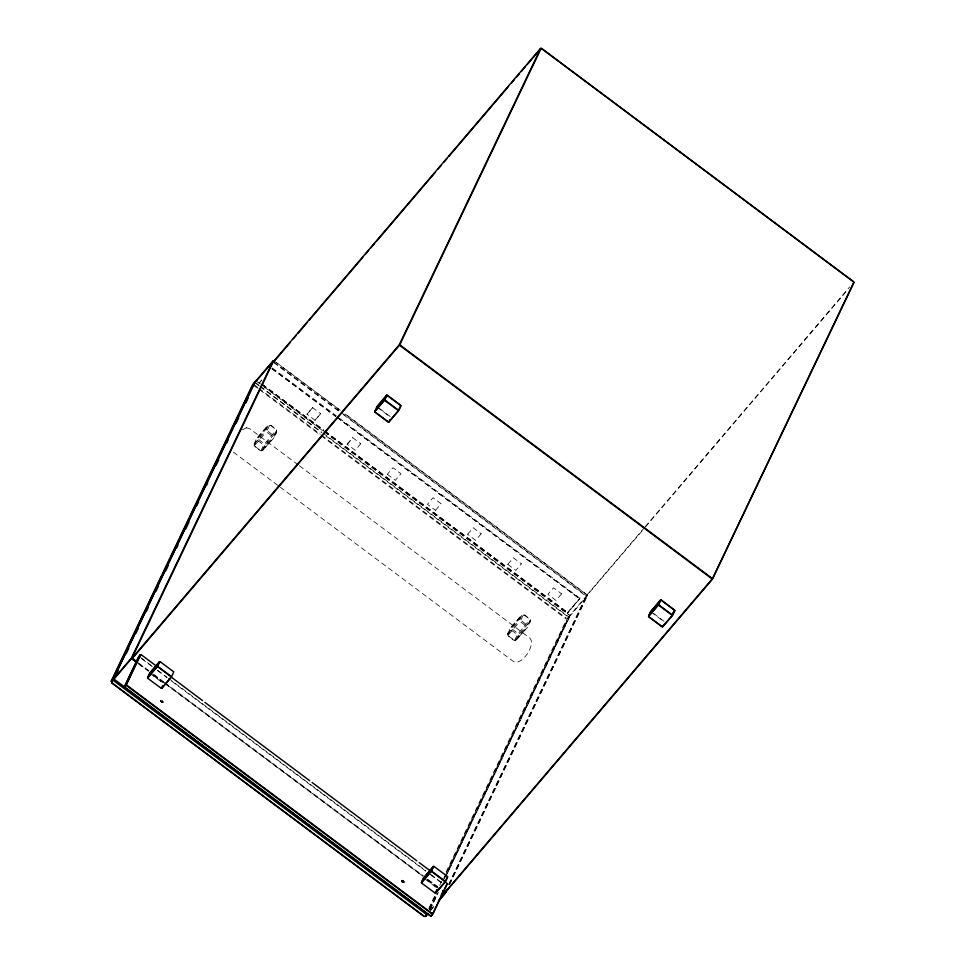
<?xml version="1.0" encoding="UTF-8"?>
<svg xmlns="http://www.w3.org/2000/svg" width="965" height="965" viewBox="0 0 965 965"><rect width="100%" height="100%" fill="white"/><g stroke="black" fill="none" stroke-linecap="round" stroke-linejoin="round"><path stroke-width="0.72" stroke-dasharray="4.83 3.62" d="M254.012 444.214L256.835 438.17L267.908 425.481L271.105 425.312L276.605 429.847C276.81 438.122 267.414 443.442 263.481 449.823L261.901 450.848L259.706 450.378L254.205 445.854L254.483 443.092M312.564 407.676L306.991 414.274L312.612 407.664L320.633 413.671M347.171 444.31L352.768 437.688L360.729 443.731M360.789 443.695L355.204 450.293L347.207 444.25M387.291 474.261L395.324 480.317L400.945 473.743L392.912 467.711L387.327 474.334M467.615 534.272L473.224 527.746L481.185 533.79M481.258 533.766L475.636 540.364L467.675 534.321M507.771 564.296L515.793 570.387L521.402 563.862M507.65 633.848L510.485 627.817L521.546 615.115L524.743 614.958L530.243 619.482L530.436 621.122L527.614 627.166L515.539 640.483L513.344 640.024L508.664 636.526L507.687 634.608L508.133 632.738M529.966 622.244L530.436 621.122M561.558 593.885L555.949 600.399L547.927 594.319L553.536 587.794L561.558 593.801M324.493 431.801L569.845 615.477L447.458 873.241M579.917 598.348L337.412 416.663M587.227 596.032L587.058 594.778L345.144 413.901M259.38 382.96L261.648 380.017M254.241 445.468L256.594 440.535M266.026 430.125L268.379 425.191M267.377 430.052L269.73 425.131M261.069 450.571L263.421 445.649M264.772 445.577L262.432 450.51L263.481 449.823L261.901 450.848M274.217 435.155L276.569 430.233M274.446 436.409L276.798 431.488M507.88 635.103L510.232 630.181M519.665 619.759L522.017 614.838M521.028 619.699L523.38 614.765M514.719 640.217L517.071 635.284M518.422 635.223L516.07 640.145L517.131 639.469L515.539 640.483M527.855 624.801L530.207 619.88M567.77 612.486L579.977 598.107L567.179 613.282L567.637 612.666M428.713 908.439L435.179 894.881M439.702 885.388L441.644 881.322M446.18 871.829L566.467 619.626M429.449 908.403L435.915 894.845M443.671 878.572L445.613 874.507M446.264 873.144L567.203 619.59M429.304 909.054L435.77 895.496M444.177 877.861L568.397 617.431M429.485 909.923L437.242 893.65M444.358 878.741L569.832 615.682M430.257 909.247L437.362 894.338M447.072 873.988L569.953 616.358M429.992 909.85L438.399 892.227M448.568 884.398L585.972 596.322M449.015 884.386L586.418 596.298M449.509 884.169L587.311 595.248M449.581 884.579L587.395 595.67M259.911 382.224L261.78 380.029M257.414 437.772L267.908 425.481M258.427 437.917L268.909 425.613M254.483 443.924L264.965 431.632M255.062 444.974L265.544 432.682M265.254 443.019L275.749 430.728M265.833 444.069L276.316 431.765M261.889 450.076L272.371 437.784M262.902 450.221L273.385 437.929M315.072 420.257L320.633 413.72L315.024 420.27L307.051 414.226M347.171 444.262L352.72 437.7M435.505 510.316L441.102 503.73L433.068 497.735L427.447 504.333L435.553 510.304M507.783 564.392L513.38 557.77L521.402 563.789M511.064 627.407L521.546 615.115M512.065 627.552L522.56 615.26M508.121 633.571L518.615 621.279M508.7 634.608L519.182 622.316M518.905 632.666L529.387 620.362M519.484 633.703L529.966 621.412M515.539 639.723L526.021 627.431M516.54 639.867L527.023 627.564M579.579 598.951L567.372 613.233M586.587 595.441L644.282 527.783M645.259 526.637L849.67 286.931M567.468 618.203L644.475 528.132M645.452 526.986L847.909 289.572M569.205 616.9L587.239 595.755M567.782 618.77L569.7 616.514M430.776 909.874L434.576 905.423M430.173 911.032L434.154 906.449M242.336 429.871L246.618 427.736M162.759 702.532A1.58 0.772 40.5 0 1 160.576 700.904A1.58 0.772 40.5 0 1 162.18 700.638A1.58 0.772 40.5 0 1 162.759 702.532L162.53 702.592M403.72 882.698A1.58 0.772 40.5 0 1 401.536 881.057A1.58 0.772 40.5 0 1 403.141 880.804A1.58 0.772 40.5 0 1 403.72 882.698L403.491 882.746A1.435 0.7 40.5 0 1 401.512 881.262L401.488 881.166A1.544 0.76 40.5 0 1 403.056 880.912A1.544 0.76 40.5 0 1 403.611 882.758A1.544 0.76 40.5 0 1 401.488 881.166M246.28 427.7L249.947 428.834L298.197 464.913M379.607 408.593L390.692 416.892M653.486 613.366L664.571 621.665M377.182 407.218L390.499 417.169M651.073 611.991L664.378 621.942M276.545 362.611L340.331 410.306M274.024 360.886L340.211 410.378M345.024 413.973L586.937 594.838M273.951 362.189L340.211 411.729M341.417 412.634L585.972 595.477M273.686 362.563L338.739 411.199M343.564 414.805L585.707 595.851M272.287 367.967L336.242 415.734M271.985 368.666L335.904 416.446M337.111 417.35L579.507 598.59M271.889 368.799L335.808 416.591M337.014 417.495L579.41 598.722M262.359 384.239L323.866 430.233M325.072 431.126L567.468 612.365M262.263 384.384L323.77 430.366M324.976 431.271L567.372 612.498M258.137 382.188L260.55 383.998M261.756 384.902L323.468 431.053M256.75 381.404L259.163 383.214M263.988 386.82L323.106 431.017M324.312 431.922L569.217 615.031M255.484 382.623L259.09 385.325M260.297 386.229L321.671 432.115M322.877 433.02L568.397 616.587M255.218 382.996L258.825 385.698M260.031 386.591L321.417 432.489M326.23 436.084L568.144 616.949M254 384.625L257.619 387.339M258.825 388.232L320.356 434.238M321.562 435.143L566.467 618.251M253.578 385.228L258.403 388.835M259.609 389.739L319.934 434.841M321.14 435.746L566.045 618.855M270.755 425.529L275.435 429.027M524.405 615.163L529.073 618.662M268.161 431.476L272.842 434.974M521.812 621.11L526.492 624.608M267.389 432.585L272.07 436.084M521.028 622.232L525.708 625.718M299.403 465.806L529.833 638.094C536.25 644.355 521.824 666.538 513.284 661.399L280.441 487.313M258.741 439.618L263.421 443.116M512.379 629.252L517.059 632.75M257.957 440.728L262.637 444.226M511.607 630.374L516.287 633.872M255.375 446.674L260.043 450.173M509.013 636.321L513.694 639.819M233.397 452.139L279.235 486.408M140.661 657.515L151.493 665.621M157.512 670.12L167.138 677.321M168.344 678.214L425.927 870.804M430.74 874.399L441.572 882.505M141.638 658.745L152.47 666.839M157.283 670.446L166.921 677.647M171.734 681.242L425.698 871.13M430.511 874.724L441.343 882.818M138.272 662.786L149.105 670.88M153.917 674.475L163.543 681.676M164.75 682.581L423.502 876.039M428.315 879.646L437.953 886.847M139.213 664.053L148.839 671.254M153.652 674.849L422.043 875.508M426.856 879.115L437.688 887.209M138.224 663.715L147.971 670.844M152.675 674.523L163.64 682.557M164.726 683.522L422.646 876.208M427.35 879.887L438.303 887.921M153.604 675.741L162.482 682.376M427.483 880.514L437.471 887.981M150.082 673.534L163.399 683.485M425.07 879.139L436.168 887.426M160.528 701.012A1.544 0.76 40.5 0 0 162.651 702.592A1.544 0.76 40.5 0 0 162.096 700.747A1.544 0.76 40.5 0 0 160.528 701.012L160.552 701.109M401.512 881.262A1.435 0.7 40.5 0 1 402.972 881.033A1.435 0.7 40.5 0 1 403.491 882.746M160.685 700.819A1.544 0.76 40.5 0 0 162.82 702.411A1.544 0.76 40.5 0 0 162.253 700.566A1.544 0.76 40.5 0 0 160.685 700.819M401.645 880.985A1.544 0.76 40.5 0 0 403.78 882.565A1.544 0.76 40.5 0 0 403.213 880.719A1.435 0.7 40.5 0 0 401.79 880.936A1.435 0.7 40.5 0 0 403.768 882.42A1.435 0.7 40.5 0 0 403.249 880.707A1.544 0.76 40.5 0 0 401.645 880.985"/><path stroke-width="1.45" d="M111.072 681.399L252.709 384.444M111.844 680.723L161.638 576.31M162.94 573.608L169.406 560.05M170.696 557.336L179.104 539.7M180.395 536.998L188.802 519.363M190.093 516.649L230.201 432.585M231.491 429.871L252.191 386.482M113.002 679.565L254.688 382.514M113.822 678.178L255.46 381.223M116.488 674.077L118.43 670.012M126.198 653.739L128.779 648.311M135.896 633.402L138.477 627.974M146.246 611.701L148.188 607.636M155.944 591.364L158.525 585.936M165.642 571.027L168.236 565.599M176.643 547.975L177.934 545.261M185.69 528.989L188.935 522.21M196.691 505.937L198.633 501.872M206.389 485.6L207.68 482.886M216.088 465.263L218.681 459.835M226.437 443.562L228.379 439.497M236.148 423.225L238.729 417.797M245.846 402.887L248.427 397.459M131.542 657.828L273.228 360.777M131.855 658.311L273.674 360.753M124.425 686.598L138.767 656.526M124.485 686.959L138.827 656.888M126.017 684.728L140.359 654.656M126.415 684.704L140.757 654.632M147.524 677.695L149.684 673.172M147.585 678.009L149.744 673.486M157.367 666.152L159.527 661.628M157.705 666.127L159.864 661.616M161.432 688.359L162.518 686.103M161.77 688.347L162.856 686.079M171.625 676.803L173.712 671.966M399.365 344.614L540.665 48.383M399.824 344.589L541.112 48.359M374.685 411.681L376.784 406.856M384.48 399.824L386.627 395.312M384.818 399.812L386.965 395.288M388.883 422.019L389.957 419.763M398.666 410.161L400.825 405.65M398.726 410.475L400.873 405.963M421.416 882.468L423.563 877.945M421.464 882.782L423.623 878.259M431.258 870.925L433.406 866.401M431.596 870.9L433.743 866.389M435.324 893.132L436.94 889.742M435.661 893.12L437.278 889.73M425.565 916.545L426.856 913.831M445.444 881.262L447.603 876.739M445.504 881.576L447.651 877.052M431.234 915.99L432.489 913.373M441.21 895.074L443.092 891.153M432.766 913.746L447.109 883.675M432.839 914.12L447.181 884.049M445.625 892.299L446.916 889.585M445.697 892.722L447.639 888.656M648.516 616.14L650.675 611.629M648.577 616.454L650.724 611.943M658.359 604.597L660.518 600.085M658.697 604.585L660.856 600.061M663.836 624.536L662.762 626.792L672.34 615.622M672.545 614.934L674.704 610.423M672.605 615.248L674.764 610.736M712.556 578.421L853.856 282.178M712.628 578.831L853.928 282.6M253.288 383.624L255.206 381.38M255.037 382.007L273.071 360.874M255.375 382.056L272.456 362.032M273.505 361.573L540.509 48.479M273.843 361.622L290.477 342.129M293.408 338.691L296.339 335.241M298.294 332.949L307.099 322.624M309.053 320.332L362.84 257.257M365.783 253.819L368.714 250.369M370.669 248.077L374.577 243.494M376.531 241.202L435.215 172.385M438.146 168.947L441.089 165.51M444.021 162.06L446.952 158.622M448.906 156.33L508.567 86.367M511.498 82.93L514.442 79.492M516.396 77.188L519.327 73.75M521.281 71.458L525.189 66.874M527.155 64.583L540.846 48.515M111.325 681.254L113.243 678.998M113.158 679.481L131.18 658.335M111.638 681.809L131.373 658.685M132.012 658.226L399.015 345.12M132.205 658.564L399.208 345.47M139.081 656.079L140.227 654.728M124.557 686.513L125.715 685.162M124.726 686.815L125.884 685.464M149.949 672.798L159.406 661.7M377.05 406.47L386.519 395.385M150.202 672.834L159.659 661.737M377.303 406.506L386.76 395.409M147.645 677.623L157.102 666.525M374.758 411.295L384.215 400.198M147.79 677.876L157.247 666.791M374.89 411.56L384.36 400.463M161.638 688.238L171.107 677.141M388.75 421.91L398.207 410.825M161.891 688.274L171.36 677.177L202.541 700.578M389.004 421.946L398.461 410.849M423.828 877.571L433.285 866.474M650.941 611.243L660.398 600.158M424.081 877.607L432.597 867.619M651.182 611.279L660.651 600.182M421.524 882.396L430.993 871.299M648.637 616.068L658.094 604.971M421.669 882.649L431.138 871.564M648.782 616.333L658.239 605.236M672.75 613.028L674.644 610.809M435.529 893.011L444.986 881.913M662.629 626.683L672.086 615.598M435.77 893.047L445.239 881.95M444.949 892.396L711.941 579.29M445.287 892.444L712.279 579.338M425.276 916.304L427.193 914.06M438.375 900.972L445.01 893.18M438.713 901.021L445.348 893.228M425.818 916.388L427.736 914.132M431.078 915.869L432.236 914.518M431.379 915.906L432.525 914.555M541.57 48.419L853.591 281.708M541.462 48.491L853.482 281.78M400.077 345.072L712.098 578.349M399.824 345.434L711.844 578.723M387.315 395.336L400.62 405.288M387.23 395.397L400.535 405.348M385.011 400.161L398.328 410.113M658.89 604.934L672.207 614.886M384.818 400.439L398.135 410.39M658.697 605.212L672.014 615.163M374.975 411.983L388.28 421.934M648.854 616.756L662.171 626.707M374.89 412.031L388.195 421.994M648.77 616.804L662.087 626.768M160.118 661.713L173.519 671.616M434.009 866.486L447.398 876.389M157.91 666.489L171.215 676.441M431.789 871.262L445.106 881.214M157.717 666.767L171.022 676.718M431.596 871.54L444.901 881.491M141.155 654.68L155.606 665.488M204.954 702.387L309.669 780.673M312.081 782.47L416.796 860.768M419.196 862.565L430.028 870.671M444.479 881.467L446.879 883.264M132.253 658.287L137.066 661.881M131.988 658.649L136.801 662.255M442.501 890.816L444.913 892.613M132.193 659.204L137.127 662.738M147.778 678.359L161.179 688.262M421.669 883.132L435.058 893.035M126.644 685.114L432.368 913.698M126.415 685.44L432.139 914.024M114.558 679.517L430.547 915.894M124.714 687.382L430.438 915.954M113.339 680.458L426.373 914.35M111.807 682.738L424.274 916.364M111.614 682.846L424.093 916.473M674.511 610.061L661.194 600.109L674.426 610.121"/></g></svg>
